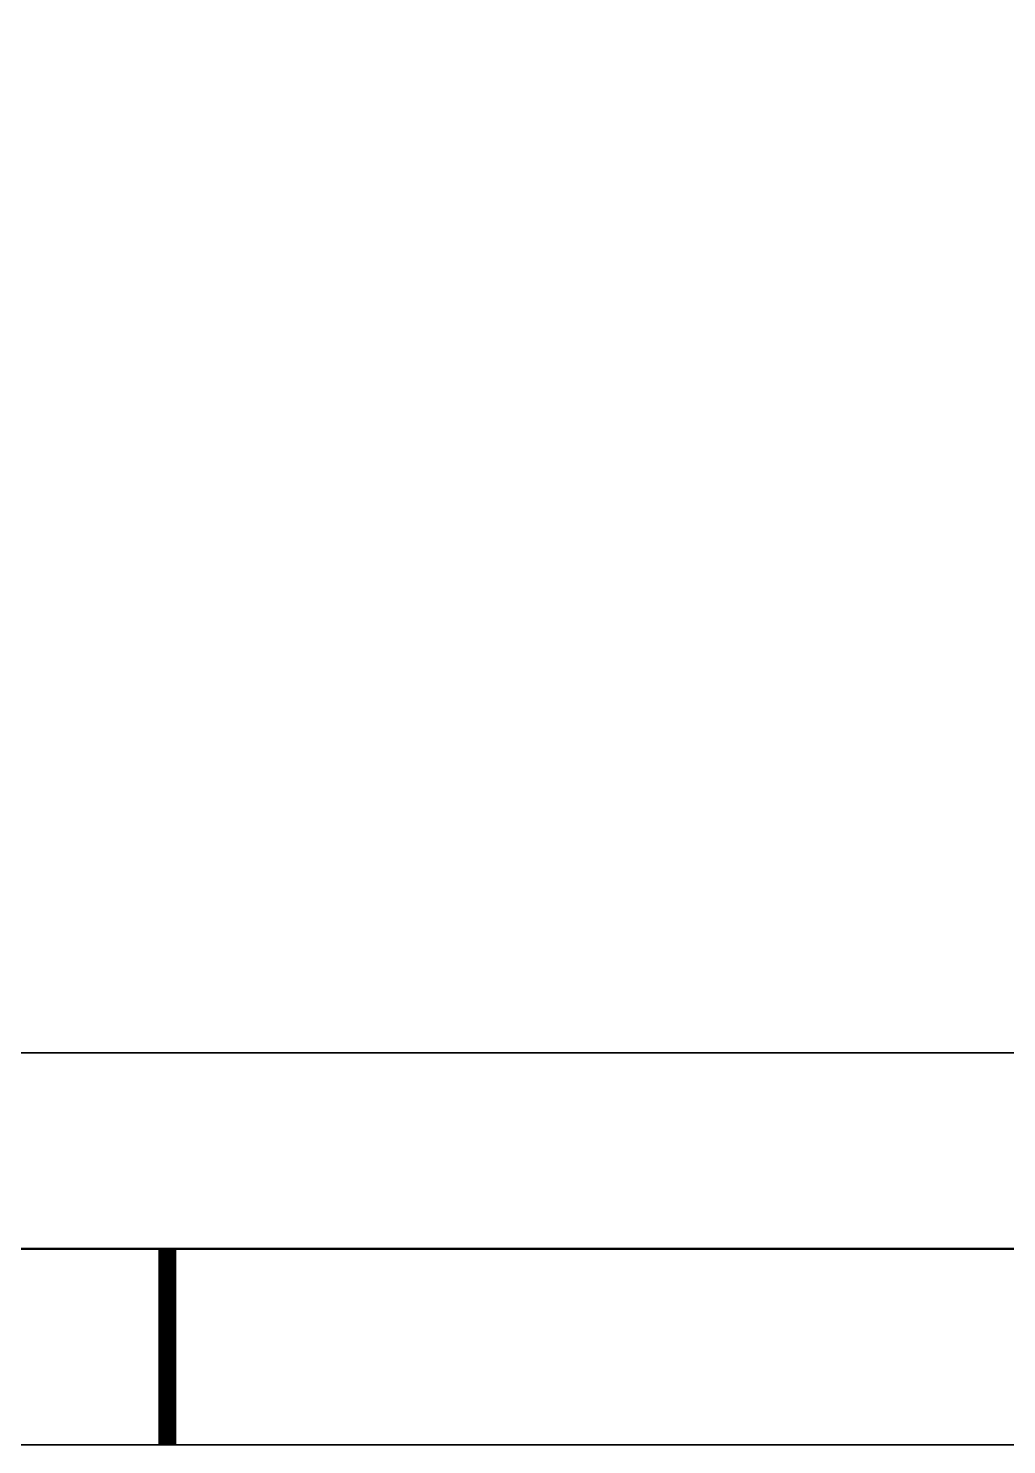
# Model space of a CAD drawing. Header units: millimetres. Extents: x -5968 to 8419, y -11886 to 221.
# Drawn here: x -5366.1 to -5276.1, y -11302.5 to -11172.1 of the extents above; entities that cross this region are included whole.
import ezdxf

# ---------------------------------------------------------------- set-up
doc = ezdxf.new("R2010")
doc.units = ezdxf.units.MM
doc.header["$LTSCALE"] = 20
doc.layers.add('Innenausbau_Konstruktion', color=7, linetype='Continuous')

msp = doc.modelspace()

# ---------------------------------------------------------------- linework, layer by layer
at = {"layer": 'Innenausbau_Konstruktion', "color": 7, "linetype": 'Continuous', "lineweight": 25, "transparency": 33554687}
for points in [[(-5268.02, -11284.5, 3702.11), (-5611.12, -11284.5, 3702.11)], [(-5611.12, -11284.5, 5208.11), (-5189.12, -11284.5, 5208.11), (-5189.12, -11284.5, 3709.03)], [(-5268.02, -11284.5, 3699.61), (-5611.06, -11284.5, 3699.61)], [(-5611.06, -11284.5, 3537.61), (-5267.96, -11284.5, 3537.61)], [(-4765.06, -11284.5, 3062.11), (-5611.06, -11284.5, 3062.11)], [(-5611.06, -11284.5, 3535.11), (-5268.02, -11284.5, 3535.11)], [(-5352.76, -11284.5, 5208.71), (-5352.72, -11284.5, 5208.65), (-5352.67, -11284.5, 5208.59), (-5352.63, -11284.5, 5208.53), (-5352.6, -11284.5, 5208.46), (-5352.58, -11284.5, 5208.39), (-5352.56, -11284.5, 5208.32), (-5352.55, -11284.5, 5208.25), (-5352.55, -11284.5, 5208.18), (-5352.55, -11284.5, 5208.1), (-5352.56, -11284.5, 5208.03), (-5352.58, -11284.5, 5207.96), (-5352.6, -11284.5, 5207.89), (-5352.63, -11284.5, 5207.82), (-5352.67, -11284.5, 5207.76), (-5352.72, -11284.5, 5207.7), (-5352.76, -11284.5, 5207.64), (-5352.82, -11284.5, 5207.6), (-5352.88, -11284.5, 5207.55), (-5352.94, -11284.5, 5207.51), (-5353.01, -11284.5, 5207.48), (-5353.08, -11284.5, 5207.46), (-5353.15, -11284.5, 5207.44), (-5353.22, -11284.5, 5207.43), (-5353.3, -11284.5, 5207.43), (-5353.37, -11284.5, 5207.43), (-5353.44, -11284.5, 5207.44), (-5353.51, -11284.5, 5207.46), (-5353.58, -11284.5, 5207.48), (-5353.65, -11284.5, 5207.51), (-5353.71, -11284.5, 5207.55), (-5353.77, -11284.5, 5207.6), (-5353.83, -11284.5, 5207.64), (-5353.87, -11284.5, 5207.7), (-5353.92, -11284.5, 5207.76), (-5353.96, -11284.5, 5207.82), (-5353.99, -11284.5, 5207.89), (-5354.01, -11284.5, 5207.96), (-5354.03, -11284.5, 5208.03), (-5354.04, -11284.5, 5208.1), (-5354.05, -11284.5, 5208.18), (-5354.04, -11284.5, 5208.25), (-5354.03, -11284.5, 5208.32), (-5354.01, -11284.5, 5208.39), (-5353.99, -11284.5, 5208.46), (-5353.96, -11284.5, 5208.53), (-5353.92, -11284.5, 5208.59), (-5353.87, -11284.5, 5208.65), (-5353.83, -11284.5, 5208.71), (-5353.77, -11284.5, 5208.75), (-5353.71, -11284.5, 5208.8), (-5353.65, -11284.5, 5208.84), (-5353.58, -11284.5, 5208.87), (-5353.51, -11284.5, 5208.89), (-5353.44, -11284.5, 5208.91), (-5353.37, -11284.5, 5208.92), (-5353.3, -11284.5, 5208.93), (-5353.22, -11284.5, 5208.92), (-5353.15, -11284.5, 5208.91), (-5353.08, -11284.5, 5208.89), (-5353.01, -11284.5, 5208.87), (-5352.94, -11284.5, 5208.84), (-5352.88, -11284.5, 5208.8), (-5352.82, -11284.5, 5208.75), (-5352.76, -11284.5, 5208.71)], [(-5268.02, -11302.5, 3702.11), (-5611.12, -11302.5, 3702.11)], [(-5611.12, -11302.5, 5208.11), (-5189.12, -11302.5, 5208.11), (-5189.12, -11302.5, 3709.03)], [(-5268.02, -11302.5, 3699.61), (-5611.06, -11302.5, 3699.61)], [(-5611.06, -11302.5, 3537.61), (-5267.96, -11302.5, 3537.61)], [(-4765.06, -11302.5, 3062.11), (-5611.06, -11302.5, 3062.11)], [(-5611.06, -11302.5, 3535.11), (-5268.02, -11302.5, 3535.11)], [(-5352.76, -11302.5, 5208.71), (-5352.72, -11302.5, 5208.65), (-5352.67, -11302.5, 5208.59), (-5352.63, -11302.5, 5208.53), (-5352.6, -11302.5, 5208.46), (-5352.58, -11302.5, 5208.39), (-5352.56, -11302.5, 5208.32), (-5352.55, -11302.5, 5208.25), (-5352.55, -11302.5, 5208.18), (-5352.55, -11302.5, 5208.1), (-5352.56, -11302.5, 5208.03), (-5352.58, -11302.5, 5207.96), (-5352.6, -11302.5, 5207.89), (-5352.63, -11302.5, 5207.82), (-5352.67, -11302.5, 5207.76), (-5352.72, -11302.5, 5207.7), (-5352.76, -11302.5, 5207.64), (-5352.82, -11302.5, 5207.6), (-5352.88, -11302.5, 5207.55), (-5352.94, -11302.5, 5207.51), (-5353.01, -11302.5, 5207.48), (-5353.08, -11302.5, 5207.46), (-5353.15, -11302.5, 5207.44), (-5353.22, -11302.5, 5207.43), (-5353.3, -11302.5, 5207.43), (-5353.37, -11302.5, 5207.43), (-5353.44, -11302.5, 5207.44), (-5353.51, -11302.5, 5207.46), (-5353.58, -11302.5, 5207.48), (-5353.65, -11302.5, 5207.51), (-5353.71, -11302.5, 5207.55), (-5353.77, -11302.5, 5207.6), (-5353.83, -11302.5, 5207.64), (-5353.87, -11302.5, 5207.7), (-5353.92, -11302.5, 5207.76), (-5353.96, -11302.5, 5207.82), (-5353.99, -11302.5, 5207.89), (-5354.01, -11302.5, 5207.96), (-5354.03, -11302.5, 5208.03), (-5354.04, -11302.5, 5208.1), (-5354.05, -11302.5, 5208.18), (-5354.04, -11302.5, 5208.25), (-5354.03, -11302.5, 5208.32), (-5354.01, -11302.5, 5208.39), (-5353.99, -11302.5, 5208.46), (-5353.96, -11302.5, 5208.53), (-5353.92, -11302.5, 5208.59), (-5353.87, -11302.5, 5208.65), (-5353.83, -11302.5, 5208.71), (-5353.77, -11302.5, 5208.75), (-5353.71, -11302.5, 5208.8), (-5353.65, -11302.5, 5208.84), (-5353.58, -11302.5, 5208.87), (-5353.51, -11302.5, 5208.89), (-5353.44, -11302.5, 5208.91), (-5353.37, -11302.5, 5208.92), (-5353.3, -11302.5, 5208.93), (-5353.22, -11302.5, 5208.92), (-5353.15, -11302.5, 5208.91), (-5353.08, -11302.5, 5208.89), (-5353.01, -11302.5, 5208.87), (-5352.94, -11302.5, 5208.84), (-5352.88, -11302.5, 5208.8), (-5352.82, -11302.5, 5208.75), (-5352.76, -11302.5, 5208.71)]]:
    msp.add_polyline3d(points, dxfattribs=at)
for points in [[(-4781.06, -11284.44, 3525.11), (-4781.06, -10714.44, 3525.11), (-5595.06, -10714.44, 3525.11), (-5595.06, -11284.44, 3525.11)], [(-5595.06, -11284.44, 3543.11), (-5595.06, -10714.44, 3543.11), (-4781.06, -10714.44, 3543.11), (-4781.06, -11284.44, 3543.11)], [(-4781.06, -11284.44, 3690.11), (-4781.06, -10714.44, 3690.11), (-5595.06, -10714.44, 3690.11), (-5595.06, -11284.44, 3690.11)], [(-5595.06, -11284.44, 3708.11), (-5595.06, -10714.44, 3708.11), (-4781.06, -10714.44, 3708.11), (-4781.06, -11284.44, 3708.11)], [(-4781.06, -11284.44, 4946.11), (-4781.06, -10714.44, 4946.11), (-5595.06, -10714.44, 4946.11), (-5595.06, -11284.44, 4946.11)], [(-5595.06, -11284.44, 4964.11), (-5595.06, -10714.44, 4964.11), (-4781.06, -10714.44, 4964.11), (-4781.06, -11284.44, 4964.11)], [(-4781.06, -11284.44, 5190.11), (-4781.06, -10714.44, 5190.11), (-5595.06, -10714.44, 5190.11), (-5595.06, -11284.44, 5190.11)], [(-5595.06, -11284.44, 5208.11), (-5595.06, -10714.44, 5208.11), (-4781.06, -10714.44, 5208.11), (-4781.06, -11284.44, 5208.11)], [(-5581.56, -11266.44, 3681.61), (-4794.56, -11266.44, 3681.61), (-4794.56, -11266.44, 3559.61), (-5581.56, -11266.44, 3559.61)], [(-4794.56, -11284.44, 3559.61), (-4794.56, -11266.44, 3559.61), (-5581.56, -11266.44, 3559.61), (-5581.56, -11284.44, 3559.61)], [(-5581.56, -11284.44, 3681.61), (-5581.56, -11266.44, 3681.61), (-4794.56, -11266.44, 3681.61), (-4794.56, -11284.44, 3681.61)], [(-5611.12, -11284.5, 5208.11), (-5611.12, -11302.5, 5208.11), (-5189.12, -11302.5, 5208.11), (-5189.12, -11284.5, 5208.11)], [(-5268.02, -11284.5, 3702.11), (-5268.02, -11302.5, 3702.11), (-5611.12, -11302.5, 3702.11), (-5611.12, -11284.5, 3702.11)], [(-5611.06, -11284.5, 3537.61), (-5611.06, -11302.5, 3537.61), (-5267.96, -11302.5, 3537.61), (-5267.96, -11284.5, 3537.61)], [(-5268.02, -11284.5, 3699.61), (-5268.02, -11302.5, 3699.61), (-5611.06, -11302.5, 3699.61), (-5611.06, -11284.5, 3699.61)], [(-5611.06, -11284.5, 3535.11), (-5611.06, -11302.5, 3535.11), (-5268.02, -11302.5, 3535.11), (-5268.02, -11284.5, 3535.11)], [(-4765.06, -11284.5, 3062.11), (-4765.06, -11302.5, 3062.11), (-5611.06, -11302.5, 3062.11), (-5611.06, -11284.5, 3062.11)], [(-5595.06, -11284.44, 3543.11), (-4781.06, -11284.44, 3543.11), (-4781.06, -11284.44, 3525.11), (-5595.06, -11284.44, 3525.11)], [(-5595.06, -11284.44, 3708.11), (-4781.06, -11284.44, 3708.11), (-4781.06, -11284.44, 3690.11), (-5595.06, -11284.44, 3690.11)], [(-5595.06, -11284.44, 4964.11), (-4781.06, -11284.44, 4964.11), (-4781.06, -11284.44, 4946.11), (-5595.06, -11284.44, 4946.11)], [(-5595.06, -11284.44, 5208.11), (-4781.06, -11284.44, 5208.11), (-4781.06, -11284.44, 5190.11), (-5595.06, -11284.44, 5190.11)], [(-5581.56, -11284.44, 3681.61), (-4794.56, -11284.44, 3681.61), (-4794.56, -11284.44, 3559.61), (-5581.56, -11284.44, 3559.61)], [(-5354.05, -11284.5, 5208.18), (-5354.05, -11302.5, 5208.18), (-5354.04, -11302.5, 5208.25), (-5354.04, -11284.5, 5208.25)], [(-5354.04, -11284.5, 5208.1), (-5354.04, -11302.5, 5208.1), (-5354.05, -11302.5, 5208.18), (-5354.05, -11284.5, 5208.18)], [(-5354.04, -11284.5, 5208.25), (-5354.04, -11302.5, 5208.25), (-5354.03, -11302.5, 5208.32), (-5354.03, -11284.5, 5208.32)], [(-5354.03, -11284.5, 5208.03), (-5354.03, -11302.5, 5208.03), (-5354.04, -11302.5, 5208.1), (-5354.04, -11284.5, 5208.1)], [(-5354.03, -11284.5, 5208.32), (-5354.03, -11302.5, 5208.32), (-5354.01, -11302.5, 5208.39), (-5354.01, -11284.5, 5208.39)], [(-5354.01, -11284.5, 5207.96), (-5354.01, -11302.5, 5207.96), (-5354.03, -11302.5, 5208.03), (-5354.03, -11284.5, 5208.03)], [(-5354.01, -11284.5, 5208.39), (-5354.01, -11302.5, 5208.39), (-5353.99, -11302.5, 5208.46), (-5353.99, -11284.5, 5208.46)], [(-5353.99, -11284.5, 5207.89), (-5353.99, -11302.5, 5207.89), (-5354.01, -11302.5, 5207.96), (-5354.01, -11284.5, 5207.96)], [(-5353.99, -11284.5, 5208.46), (-5353.99, -11302.5, 5208.46), (-5353.96, -11302.5, 5208.53), (-5353.96, -11284.5, 5208.53)], [(-5353.96, -11284.5, 5207.82), (-5353.96, -11302.5, 5207.82), (-5353.99, -11302.5, 5207.89), (-5353.99, -11284.5, 5207.89)], [(-5353.96, -11284.5, 5208.53), (-5353.96, -11302.5, 5208.53), (-5353.92, -11302.5, 5208.59), (-5353.92, -11284.5, 5208.59)], [(-5353.92, -11284.5, 5207.76), (-5353.92, -11302.5, 5207.76), (-5353.96, -11302.5, 5207.82), (-5353.96, -11284.5, 5207.82)], [(-5353.92, -11284.5, 5208.59), (-5353.92, -11302.5, 5208.59), (-5353.87, -11302.5, 5208.65), (-5353.87, -11284.5, 5208.65)], [(-5353.87, -11284.5, 5207.7), (-5353.87, -11302.5, 5207.7), (-5353.92, -11302.5, 5207.76), (-5353.92, -11284.5, 5207.76)], [(-5353.87, -11284.5, 5208.65), (-5353.87, -11302.5, 5208.65), (-5353.83, -11302.5, 5208.71), (-5353.83, -11284.5, 5208.71)], [(-5353.83, -11284.5, 5207.64), (-5353.83, -11302.5, 5207.64), (-5353.87, -11302.5, 5207.7), (-5353.87, -11284.5, 5207.7)], [(-5353.83, -11284.5, 5208.71), (-5353.83, -11302.5, 5208.71), (-5353.77, -11302.5, 5208.75), (-5353.77, -11284.5, 5208.75)], [(-5353.77, -11284.5, 5207.6), (-5353.77, -11302.5, 5207.6), (-5353.83, -11302.5, 5207.64), (-5353.83, -11284.5, 5207.64)], [(-5353.77, -11284.5, 5208.75), (-5353.77, -11302.5, 5208.75), (-5353.71, -11302.5, 5208.8), (-5353.71, -11284.5, 5208.8)], [(-5353.71, -11284.5, 5207.55), (-5353.71, -11302.5, 5207.55), (-5353.77, -11302.5, 5207.6), (-5353.77, -11284.5, 5207.6)], [(-5353.71, -11284.5, 5208.8), (-5353.71, -11302.5, 5208.8), (-5353.65, -11302.5, 5208.84), (-5353.65, -11284.5, 5208.84)], [(-5353.65, -11284.5, 5207.51), (-5353.65, -11302.5, 5207.51), (-5353.71, -11302.5, 5207.55), (-5353.71, -11284.5, 5207.55)], [(-5353.65, -11284.5, 5208.84), (-5353.65, -11302.5, 5208.84), (-5353.58, -11302.5, 5208.87), (-5353.58, -11284.5, 5208.87)], [(-5353.58, -11284.5, 5207.48), (-5353.58, -11302.5, 5207.48), (-5353.65, -11302.5, 5207.51), (-5353.65, -11284.5, 5207.51)], [(-5353.58, -11284.5, 5208.87), (-5353.58, -11302.5, 5208.87), (-5353.51, -11302.5, 5208.89), (-5353.51, -11284.5, 5208.89)], [(-5353.51, -11284.5, 5207.46), (-5353.51, -11302.5, 5207.46), (-5353.58, -11302.5, 5207.48), (-5353.58, -11284.5, 5207.48)], [(-5353.51, -11284.5, 5208.89), (-5353.51, -11302.5, 5208.89), (-5353.44, -11302.5, 5208.91), (-5353.44, -11284.5, 5208.91)], [(-5353.44, -11284.5, 5207.44), (-5353.44, -11302.5, 5207.44), (-5353.51, -11302.5, 5207.46), (-5353.51, -11284.5, 5207.46)], [(-5353.44, -11284.5, 5208.91), (-5353.44, -11302.5, 5208.91), (-5353.37, -11302.5, 5208.92), (-5353.37, -11284.5, 5208.92)], [(-5353.37, -11284.5, 5207.43), (-5353.37, -11302.5, 5207.43), (-5353.44, -11302.5, 5207.44), (-5353.44, -11284.5, 5207.44)], [(-5353.37, -11284.5, 5208.92), (-5353.37, -11302.5, 5208.92), (-5353.3, -11302.5, 5208.93), (-5353.3, -11284.5, 5208.93)], [(-5353.3, -11284.5, 5207.43), (-5353.3, -11302.5, 5207.43), (-5353.37, -11302.5, 5207.43), (-5353.37, -11284.5, 5207.43)], [(-5353.3, -11284.5, 5208.93), (-5353.3, -11302.5, 5208.93), (-5353.22, -11302.5, 5208.92), (-5353.22, -11284.5, 5208.92)], [(-5353.22, -11284.5, 5207.43), (-5353.22, -11302.5, 5207.43), (-5353.3, -11302.5, 5207.43), (-5353.3, -11284.5, 5207.43)], [(-5353.22, -11284.5, 5208.92), (-5353.22, -11302.5, 5208.92), (-5353.15, -11302.5, 5208.91), (-5353.15, -11284.5, 5208.91)], [(-5353.15, -11284.5, 5207.44), (-5353.15, -11302.5, 5207.44), (-5353.22, -11302.5, 5207.43), (-5353.22, -11284.5, 5207.43)], [(-5353.15, -11284.5, 5208.91), (-5353.15, -11302.5, 5208.91), (-5353.08, -11302.5, 5208.89), (-5353.08, -11284.5, 5208.89)], [(-5353.08, -11284.5, 5207.46), (-5353.08, -11302.5, 5207.46), (-5353.15, -11302.5, 5207.44), (-5353.15, -11284.5, 5207.44)], [(-5353.08, -11284.5, 5208.89), (-5353.08, -11302.5, 5208.89), (-5353.01, -11302.5, 5208.87), (-5353.01, -11284.5, 5208.87)], [(-5353.01, -11284.5, 5207.48), (-5353.01, -11302.5, 5207.48), (-5353.08, -11302.5, 5207.46), (-5353.08, -11284.5, 5207.46)], [(-5353.01, -11284.5, 5208.87), (-5353.01, -11302.5, 5208.87), (-5352.94, -11302.5, 5208.84), (-5352.94, -11284.5, 5208.84)], [(-5352.94, -11284.5, 5207.51), (-5352.94, -11302.5, 5207.51), (-5353.01, -11302.5, 5207.48), (-5353.01, -11284.5, 5207.48)], [(-5352.94, -11284.5, 5208.84), (-5352.94, -11302.5, 5208.84), (-5352.88, -11302.5, 5208.8), (-5352.88, -11284.5, 5208.8)], [(-5352.88, -11284.5, 5207.55), (-5352.88, -11302.5, 5207.55), (-5352.94, -11302.5, 5207.51), (-5352.94, -11284.5, 5207.51)], [(-5352.88, -11284.5, 5208.8), (-5352.88, -11302.5, 5208.8), (-5352.82, -11302.5, 5208.75), (-5352.82, -11284.5, 5208.75)], [(-5352.82, -11284.5, 5207.6), (-5352.82, -11302.5, 5207.6), (-5352.88, -11302.5, 5207.55), (-5352.88, -11284.5, 5207.55)], [(-5352.82, -11284.5, 5208.75), (-5352.82, -11302.5, 5208.75), (-5352.76, -11302.5, 5208.71), (-5352.76, -11284.5, 5208.71)], [(-5352.76, -11284.5, 5207.64), (-5352.76, -11302.5, 5207.64), (-5352.82, -11302.5, 5207.6), (-5352.82, -11284.5, 5207.6)], [(-5352.72, -11284.5, 5207.7), (-5352.72, -11302.5, 5207.7), (-5352.76, -11302.5, 5207.64), (-5352.76, -11284.5, 5207.64)], [(-5352.76, -11284.5, 5208.71), (-5352.76, -11302.5, 5208.71), (-5352.72, -11302.5, 5208.65), (-5352.72, -11284.5, 5208.65)], [(-5352.67, -11284.5, 5207.76), (-5352.67, -11302.5, 5207.76), (-5352.72, -11302.5, 5207.7), (-5352.72, -11284.5, 5207.7)], [(-5352.72, -11284.5, 5208.65), (-5352.72, -11302.5, 5208.65), (-5352.67, -11302.5, 5208.59), (-5352.67, -11284.5, 5208.59)], [(-5352.63, -11284.5, 5207.82), (-5352.63, -11302.5, 5207.82), (-5352.67, -11302.5, 5207.76), (-5352.67, -11284.5, 5207.76)], [(-5352.67, -11284.5, 5208.59), (-5352.67, -11302.5, 5208.59), (-5352.63, -11302.5, 5208.53), (-5352.63, -11284.5, 5208.53)], [(-5352.6, -11284.5, 5207.89), (-5352.6, -11302.5, 5207.89), (-5352.63, -11302.5, 5207.82), (-5352.63, -11284.5, 5207.82)], [(-5352.63, -11284.5, 5208.53), (-5352.63, -11302.5, 5208.53), (-5352.6, -11302.5, 5208.46), (-5352.6, -11284.5, 5208.46)], [(-5352.58, -11284.5, 5207.96), (-5352.58, -11302.5, 5207.96), (-5352.6, -11302.5, 5207.89), (-5352.6, -11284.5, 5207.89)], [(-5352.6, -11284.5, 5208.46), (-5352.6, -11302.5, 5208.46), (-5352.58, -11302.5, 5208.39), (-5352.58, -11284.5, 5208.39)], [(-5352.56, -11284.5, 5208.03), (-5352.56, -11302.5, 5208.03), (-5352.58, -11302.5, 5207.96), (-5352.58, -11284.5, 5207.96)], [(-5352.58, -11284.5, 5208.39), (-5352.58, -11302.5, 5208.39), (-5352.56, -11302.5, 5208.32), (-5352.56, -11284.5, 5208.32)], [(-5352.55, -11284.5, 5208.1), (-5352.55, -11302.5, 5208.1), (-5352.56, -11302.5, 5208.03), (-5352.56, -11284.5, 5208.03)], [(-5352.56, -11284.5, 5208.32), (-5352.56, -11302.5, 5208.32), (-5352.55, -11302.5, 5208.25), (-5352.55, -11284.5, 5208.25)], [(-5352.55, -11284.5, 5208.18), (-5352.55, -11302.5, 5208.18), (-5352.55, -11302.5, 5208.1), (-5352.55, -11284.5, 5208.1)], [(-5352.55, -11284.5, 5208.25), (-5352.55, -11302.5, 5208.25), (-5352.55, -11302.5, 5208.18), (-5352.55, -11284.5, 5208.18)]]:
    msp.add_3dface(points, dxfattribs=at)

doc.saveas('drawing.dxf')
